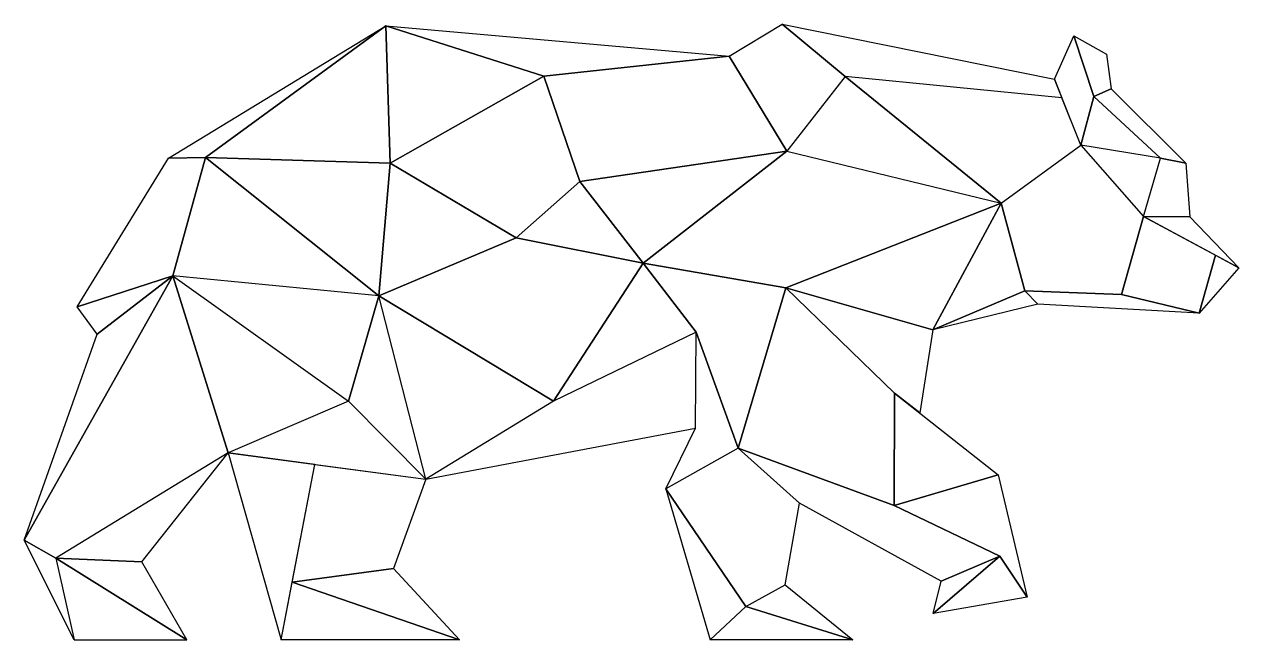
# Model space of a CAD drawing. Header units: millimetres. Extents: x 0 to 334, y 0 to 169.
import ezdxf

# ---------------------------------------------------------------- set-up
doc = ezdxf.new("R2010")
doc.units = ezdxf.units.MM

msp = doc.modelspace()

# ---------------------------------------------------------------- linework, layer by layer
at = {"color": 1}
for points in [[(39.64, 132.26), (99.34, 168.58), (49.82, 132.43), (39.64, 132.26)], [(99.34, 168.58), (100.51, 130.91), (49.82, 132.43), (99.34, 168.58)], [(99.34, 168.58), (142.75, 154.78), (100.51, 130.91), (99.34, 168.58)], [(99.34, 168.58), (193.68, 160.29), (142.75, 154.78), (99.34, 168.58)], [(193.68, 160.29), (208.19, 169.01), (225.48, 154.68), (209.51, 134.12), (193.68, 160.29)], [(208.19, 169.01), (283.01, 153.95), (285.06, 148.83), (225.48, 154.68), (208.19, 169.01)], [(283.01, 153.95), (288.38, 165.83), (293.8, 149.17), (290.27, 135.82), (283.01, 153.95)], [(288.38, 165.83), (297.29, 160.84), (298.56, 151.24), (293.8, 149.17), (288.38, 165.83)], [(142.75, 154.78), (193.68, 160.29), (209.51, 134.12), (152.64, 125.87), (142.75, 154.78)], [(100.51, 130.91), (142.75, 154.78), (152.64, 125.87), (135.17, 110.32), (100.51, 130.91)], [(225.48, 154.68), (209.51, 134.12), (268.37, 119.9), (225.48, 154.68)], [(225.48, 154.68), (268.37, 119.9), (290.27, 135.82), (285.06, 148.83), (225.48, 154.68)], [(293.8, 149.17), (298.56, 151.24), (319.07, 130.86), (312.2, 132.23), (293.8, 149.17)], [(293.8, 149.17), (312.2, 132.23), (290.27, 135.82), (293.8, 149.17)], [(152.64, 125.87), (209.51, 134.12), (170.04, 103.38), (152.64, 125.87)], [(170.04, 103.38), (209.51, 134.12), (268.37, 119.9), (209.21, 96.64), (170.04, 103.38)], [(274.86, 95.77), (268.37, 119.9), (290.27, 135.82), (307.46, 116.21), (301.4, 94.79), (274.86, 95.77)], [(290.27, 135.82), (307.46, 116.21), (312.2, 132.23), (290.27, 135.82)], [(14.53, 91.38), (39.64, 132.26), (49.82, 132.43), (40.82, 99.97), (14.53, 91.38)], [(40.82, 99.97), (49.82, 132.43), (97.41, 94.48), (40.82, 99.97)], [(49.82, 132.43), (100.51, 130.91), (97.41, 94.48), (49.82, 132.43)], [(100.51, 130.91), (135.17, 110.32), (97.41, 94.48), (100.51, 130.91)], [(312.2, 132.23), (319.07, 130.86), (320.24, 116.11), (307.46, 116.21), (312.2, 132.23)], [(152.64, 125.87), (170.04, 103.38), (135.17, 110.32), (152.64, 125.87)], [(209.21, 96.64), (268.37, 119.9), (249.58, 85.13), (209.21, 96.64)], [(268.37, 119.9), (274.86, 95.77), (249.58, 85.13), (268.37, 119.9)], [(307.46, 116.21), (327.27, 105.58), (322.74, 89.65), (301.4, 94.79), (307.46, 116.21)], [(307.46, 116.21), (320.24, 116.11), (333.64, 102.16), (307.46, 116.21)], [(145.39, 65.53), (97.41, 94.48), (135.17, 110.32), (170.04, 103.38), (145.39, 65.53)], [(327.27, 105.58), (333.64, 102.16), (322.74, 89.65), (327.27, 105.58)], [(170.04, 103.38), (184.63, 84.5), (145.39, 65.53), (170.04, 103.38)], [(209.21, 96.64), (196.11, 52.63), (184.63, 84.5), (170.04, 103.38), (209.21, 96.64)], [(56, 51.3), (8.68, 22.39), (0, 27.38), (40.82, 99.97), (56, 51.3)], [(0, 27.38), (20, 83.93), (40.82, 99.97), (0, 27.38)], [(40.82, 99.97), (20, 83.93), (14.53, 91.38), (40.82, 99.97)], [(97.41, 94.48), (40.82, 99.97), (89.1, 65.54), (97.41, 94.48)], [(40.82, 99.97), (89.1, 65.54), (56, 51.3), (40.82, 99.97)], [(110.32, 44.12), (97.41, 94.48), (89.1, 65.54), (110.32, 44.12)], [(97.41, 94.48), (145.39, 65.53), (110.32, 44.12), (97.41, 94.48)], [(196.11, 52.63), (209.21, 96.64), (239.1, 67.7), (238.94, 36.85), (196.11, 52.63)], [(209.21, 96.64), (249.58, 85.13), (246.02, 62.26), (239.1, 67.7), (209.21, 96.64)], [(249.58, 85.13), (274.86, 95.77), (278.48, 92.11), (249.58, 85.13)], [(274.86, 95.77), (301.4, 94.79), (322.74, 89.65), (278.48, 92.11), (274.86, 95.77)], [(184.63, 84.5), (145.39, 65.53), (110.32, 44.12), (184.44, 58.05), (184.63, 84.5)], [(184.63, 84.5), (196.11, 52.63), (176.29, 41.46), (184.44, 58.05), (184.63, 84.5)], [(239.1, 67.7), (267.52, 45.24), (238.94, 36.85), (239.1, 67.7)], [(89.1, 65.54), (56, 51.3), (110.32, 44.12), (89.1, 65.54)], [(56, 51.3), (8.68, 22.39), (32.26, 21.39), (56, 51.3)], [(56, 51.3), (70.53, 0), (79.78, 48.16), (56, 51.3)], [(209.06, 15.07), (212.95, 37.54), (196.11, 52.63), (176.29, 41.46), (198.25, 9.11), (209.06, 15.07)], [(212.95, 37.54), (196.11, 52.63), (238.94, 36.85), (267.98, 22.9), (251.93, 16.12), (212.95, 37.54)], [(79.78, 48.16), (110.32, 44.12), (101.42, 19.55), (73.56, 15.76), (79.78, 48.16)], [(238.94, 36.85), (267.52, 45.24), (275.5, 11.7), (267.98, 22.9), (238.94, 36.85)], [(176.29, 41.46), (188.47, 0), (198.25, 9.11), (176.29, 41.46)], [(0, 27.38), (8.68, 22.39), (13.69, 0), (0, 27.38)], [(8.68, 22.39), (44.62, 0), (32.26, 21.39), (8.68, 22.39)], [(8.68, 22.39), (13.69, 0), (44.62, 0), (8.68, 22.39)], [(275.5, 11.7), (249.66, 7.22), (267.98, 22.9), (275.5, 11.7)], [(249.66, 7.22), (251.93, 16.12), (267.98, 22.9), (249.66, 7.22)], [(73.56, 15.76), (101.42, 19.55), (119.54, 0), (73.56, 15.76)], [(73.56, 15.76), (119.54, 0), (70.53, 0), (73.56, 15.76)], [(209.06, 15.07), (227.65, 0), (198.25, 9.11), (209.06, 15.07)], [(198.25, 9.11), (227.65, 0), (188.47, 0), (198.25, 9.11)]]:
    msp.add_lwpolyline(points, dxfattribs=at)

doc.saveas('drawing.dxf')
